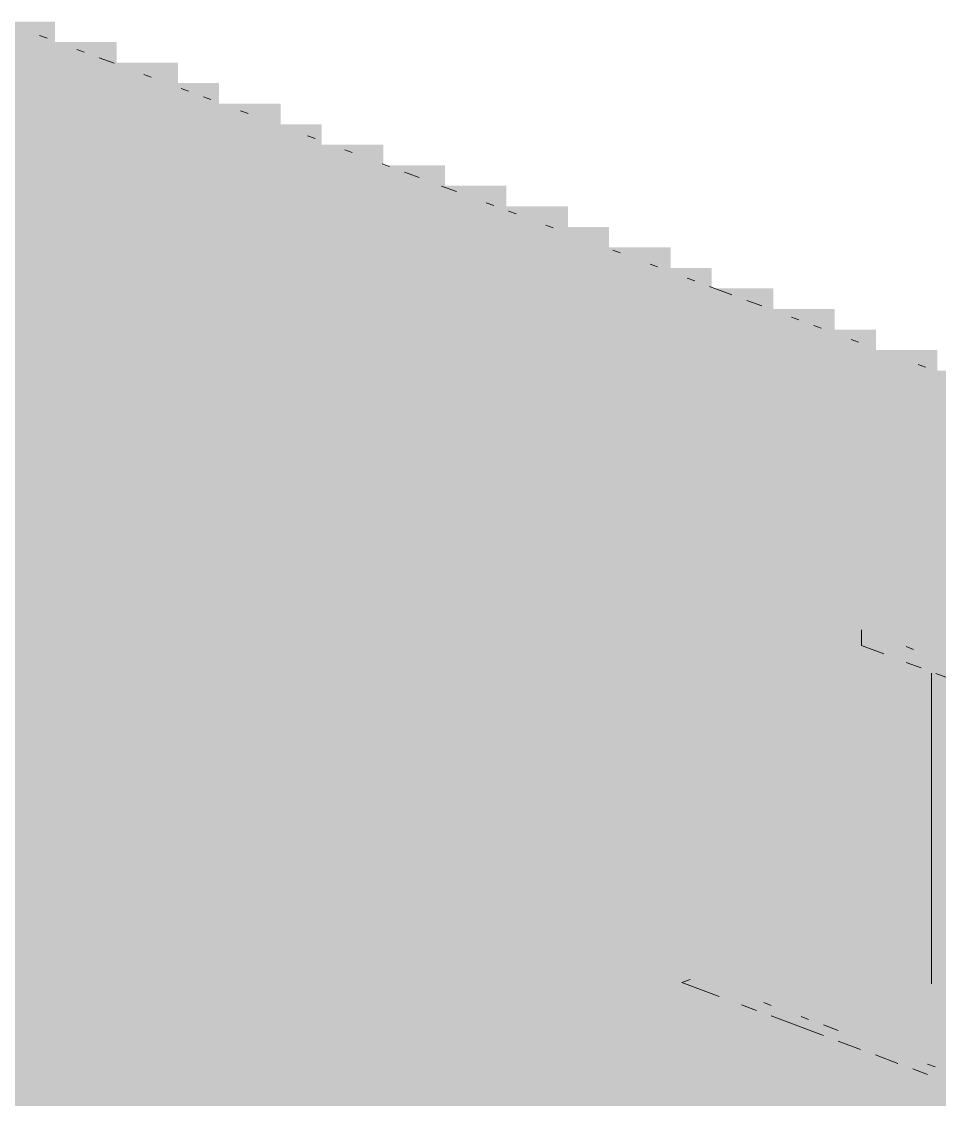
# Paper-space layout '03 3D Building and Roof' of a CAD drawing. Header units: millimetres. Extents: x 5 to 415, y 5 to 292.
# Drawn here: x 144.57 to 152.23, y 120.66 to 129.66 of the extents above; entities that cross this region are included whole.
import ezdxf

# ---------------------------------------------------------------- set-up
doc = ezdxf.new("R2010")
doc.units = ezdxf.units.MM
doc.layers.add('EXISTING', color=7, linetype='Continuous')
doc.layers.add('IMAGES', color=7, linetype='Continuous')

# ---------------------------------------------------------------- blocks, each defined once
blk = doc.blocks.new('SHEET_03')
at = {"layer": 'EXISTING', "color": 250, "lineweight": 9}
for p, q in [((144.7193, 129.5416), (144.7815, 129.5183)), ((145.0302, 129.4252), (145.0923, 129.4019)), ((145.2167, 129.3553), (145.341, 129.3087)), ((145.5896, 129.2156), (145.6518, 129.1923)), ((145.9005, 129.0992), (145.9626, 129.0759)), ((146.0869, 129.0293), (146.1491, 129.006)), ((146.3978, 128.9129), (146.4599, 128.8896)), ((146.9572, 128.7033), (147.0194, 128.68)), ((147.2681, 128.5868), (147.3302, 128.5636)), ((147.5789, 128.4704), (147.641, 128.4471)), ((147.7654, 128.4005), (147.8897, 128.354)), ((148.0762, 128.2841), (148.2005, 128.2375)), ((148.4492, 128.1444), (148.5113, 128.1211)), ((148.6357, 128.0745), (148.6978, 128.0512)), ((148.9465, 127.9581), (149.0086, 127.9348)), ((149.5059, 127.7485), (149.5681, 127.7252)), ((149.8168, 127.6321), (149.8789, 127.6088)), ((150.1276, 127.5156), (150.1897, 127.4924)), ((150.3141, 127.4458), (150.5006, 127.3759)), ((150.6249, 127.3294), (150.7492, 127.2828)), ((150.9979, 127.1896), (151.06, 127.1663)), ((151.1844, 127.1198), (151.2465, 127.0965)), ((151.4952, 127.0033), (151.5573, 126.98)), ((152.0547, 126.7938), (152.1168, 126.7705)), ((151.5823, 124.4465), (151.5823, 124.5776)), ((151.7689, 124.3766), (151.5823, 124.4465)), ((151.9554, 124.4379), (152.0176, 124.4146)), ((152.0798, 124.2602), (151.9554, 124.3068)), ((152.1656, 124.2177), (152.1656, 121.6214)), ((152.6394, 124.0506), (152.2041, 124.2136)), ((150.1519, 121.66), (150.0825, 121.634)), ((150.3934, 121.5175), (150.0825, 121.634)), ((150.7043, 121.401), (150.5799, 121.4476)), ((150.7665, 121.4652), (150.8286, 121.4419)), ((151.2639, 121.1914), (150.8286, 121.3545)), ((151.0773, 121.3487), (151.1395, 121.3254)), ((151.2639, 121.2788), (151.3882, 121.2322)), ((151.5748, 121.075), (151.3882, 121.1448)), ((151.8857, 120.9585), (151.6991, 121.0284)), ((152.1344, 120.8653), (152.01, 120.9119)), ((152.1344, 120.9527), (152.1965, 120.9294))]:
    blk.add_line(p, q, dxfattribs=at)
at = {"layer": 'IMAGES', "color": 7}
for points in [[(144.5049, 129.4857), (144.6763, 129.4857), (144.5049, 129.6571), (144.6763, 129.6571)], [(144.6763, 129.4857), (144.8477, 129.4857), (144.6763, 129.6571), (144.8477, 129.6571)], [(144.5049, 129.3143), (144.6763, 129.3143), (144.5049, 129.4857), (144.6763, 129.4857)], [(144.6763, 129.3143), (144.8477, 129.3143), (144.6763, 129.4857), (144.8477, 129.4857)], [(144.8477, 129.3143), (145.019, 129.3143), (144.8477, 129.4857), (145.019, 129.4857)], [(145.019, 129.3143), (145.1904, 129.3143), (145.019, 129.4857), (145.1904, 129.4857)], [(145.1904, 129.3143), (145.3617, 129.3143), (145.1904, 129.4857), (145.3617, 129.4857)], [(144.3336, 129.1429), (144.8477, 129.1429), (144.3336, 129.3143), (144.8477, 129.3143)], [(144.8477, 129.1429), (145.3617, 129.1429), (144.8477, 129.3143), (145.3617, 129.3143)], [(145.3617, 129.1429), (145.5331, 129.1429), (145.3617, 129.3143), (145.5331, 129.3143)], [(145.5331, 129.1429), (145.7045, 129.1429), (145.5331, 129.3143), (145.7045, 129.3143)], [(145.7045, 129.1429), (145.8758, 129.1429), (145.7045, 129.3143), (145.8758, 129.3143)], [(144.3336, 128.9714), (145.3617, 128.9714), (144.3336, 129.1429), (145.3617, 129.1429)], [(145.3617, 128.9714), (145.7045, 128.9714), (145.3617, 129.1429), (145.7045, 129.1429)], [(145.7045, 128.9714), (145.8758, 128.9714), (145.7045, 129.1429), (145.8758, 129.1429)], [(145.8758, 128.9714), (146.0472, 128.9714), (145.8758, 129.1429), (146.0472, 129.1429)], [(146.0472, 128.9714), (146.2186, 128.9714), (146.0472, 129.1429), (146.2186, 129.1429)], [(144.3336, 128.8), (145.7045, 128.8), (144.3336, 128.9714), (145.7045, 128.9714)], [(145.7045, 128.8), (145.8758, 128.8), (145.7045, 128.9714), (145.8758, 128.9714)], [(145.8758, 128.8), (146.0472, 128.8), (145.8758, 128.9714), (146.0472, 128.9714)], [(146.0472, 128.8), (146.2186, 128.8), (146.0472, 128.9714), (146.2186, 128.9714)], [(146.2186, 128.8), (146.3899, 128.8), (146.2186, 128.9714), (146.3899, 128.9714)], [(146.3899, 128.8), (146.5613, 128.8), (146.3899, 128.9714), (146.5613, 128.9714)], [(146.5613, 128.8), (146.7326, 128.8), (146.5613, 128.9714), (146.7326, 128.9714)], [(144.3336, 128.6286), (146.2186, 128.6286), (144.3336, 128.8), (146.2186, 128.8)], [(146.2186, 128.6286), (146.7326, 128.6286), (146.2186, 128.8), (146.7326, 128.8)], [(146.7326, 128.6286), (146.904, 128.6286), (146.7326, 128.8), (146.904, 128.8)], [(146.904, 128.6286), (147.0754, 128.6286), (146.904, 128.8), (147.0754, 128.8)], [(144.3336, 128.4571), (146.7326, 128.4571), (144.3336, 128.6286), (146.7326, 128.6286)], [(146.7326, 128.4571), (147.0754, 128.4571), (146.7326, 128.6286), (147.0754, 128.6286)], [(147.0754, 128.4571), (147.4181, 128.4571), (147.0754, 128.6286), (147.4181, 128.6286)], [(147.4181, 128.4571), (147.5895, 128.4571), (147.4181, 128.6286), (147.5895, 128.6286)], [(144.3336, 128.2857), (147.0754, 128.2857), (144.3336, 128.4571), (147.0754, 128.4571)], [(147.0754, 128.2857), (147.2467, 128.2857), (147.0754, 128.4571), (147.2467, 128.4571)], [(147.2467, 128.2857), (147.4181, 128.2857), (147.2467, 128.4571), (147.4181, 128.4571)], [(147.4181, 128.2857), (147.5895, 128.2857), (147.4181, 128.4571), (147.5895, 128.4571)], [(147.5895, 128.2857), (147.9322, 128.2857), (147.5895, 128.4571), (147.9322, 128.4571)], [(147.9322, 128.2857), (148.1036, 128.2857), (147.9322, 128.4571), (148.1036, 128.4571)], [(144.3336, 128.1143), (147.5895, 128.1143), (144.3336, 128.2857), (147.5895, 128.2857)], [(147.5895, 128.1143), (147.9322, 128.1143), (147.5895, 128.2857), (147.9322, 128.2857)], [(147.9322, 128.1143), (148.1036, 128.1143), (147.9322, 128.2857), (148.1036, 128.2857)], [(148.1036, 128.1143), (148.2749, 128.1143), (148.1036, 128.2857), (148.2749, 128.2857)], [(148.2749, 128.1143), (148.4463, 128.1143), (148.2749, 128.2857), (148.4463, 128.2857)], [(148.4463, 128.1143), (148.6176, 128.1143), (148.4463, 128.2857), (148.6176, 128.2857)], [(144.3336, 127.9429), (147.9322, 127.9429), (144.3336, 128.1143), (147.9322, 128.1143)], [(147.9322, 127.9429), (148.1036, 127.9429), (147.9322, 128.1143), (148.1036, 128.1143)], [(148.1036, 127.9429), (148.2749, 127.9429), (148.1036, 128.1143), (148.2749, 128.1143)], [(148.2749, 127.9429), (148.4463, 127.9429), (148.2749, 128.1143), (148.4463, 128.1143)], [(148.4463, 127.9429), (148.6176, 127.9429), (148.4463, 128.1143), (148.6176, 128.1143)], [(148.6176, 127.9429), (148.789, 127.9429), (148.6176, 128.1143), (148.789, 128.1143)], [(148.789, 127.9429), (149.1317, 127.9429), (148.789, 128.1143), (149.1317, 128.1143)], [(144.3336, 127.7714), (148.4463, 127.7714), (144.3336, 127.9429), (148.4463, 127.9429)], [(148.4463, 127.7714), (148.6176, 127.7714), (148.4463, 127.9429), (148.6176, 127.9429)], [(148.6176, 127.7714), (148.9604, 127.7714), (148.6176, 127.9429), (148.9604, 127.9429)], [(148.9604, 127.7714), (149.1317, 127.7714), (148.9604, 127.9429), (149.1317, 127.9429)], [(149.1317, 127.7714), (149.3031, 127.7714), (149.1317, 127.9429), (149.3031, 127.9429)], [(149.3031, 127.7714), (149.4745, 127.7714), (149.3031, 127.9429), (149.4745, 127.9429)], [(144.3336, 127.6), (148.789, 127.6), (144.3336, 127.7714), (148.789, 127.7714)], [(148.789, 127.6), (149.1317, 127.6), (148.789, 127.7714), (149.1317, 127.7714)], [(149.1317, 127.6), (149.3031, 127.6), (149.1317, 127.7714), (149.3031, 127.7714)], [(149.3031, 127.6), (149.4745, 127.6), (149.3031, 127.7714), (149.4745, 127.7714)], [(149.4745, 127.6), (149.6458, 127.6), (149.4745, 127.7714), (149.6458, 127.7714)], [(149.6458, 127.6), (149.8172, 127.6), (149.6458, 127.7714), (149.8172, 127.7714)], [(149.8172, 127.6), (149.9885, 127.6), (149.8172, 127.7714), (149.9885, 127.7714)], [(144.3336, 127.4286), (149.3031, 127.4286), (144.3336, 127.6), (149.3031, 127.6)], [(149.3031, 127.4286), (149.8172, 127.4286), (149.3031, 127.6), (149.8172, 127.6)], [(149.8172, 127.4286), (149.9885, 127.4286), (149.8172, 127.6), (149.9885, 127.6)], [(149.9885, 127.4286), (150.1599, 127.4286), (149.9885, 127.6), (150.1599, 127.6)], [(150.1599, 127.4286), (150.3313, 127.4286), (150.1599, 127.6), (150.3313, 127.6)], [(144.3336, 127.2571), (149.8172, 127.2571), (144.3336, 127.4286), (149.8172, 127.4286)], [(149.8172, 127.2571), (149.9885, 127.2571), (149.8172, 127.4286), (149.9885, 127.4286)], [(149.9885, 127.2571), (150.1599, 127.2571), (149.9885, 127.4286), (150.1599, 127.4286)], [(150.1599, 127.0857), (150.3313, 127.0857), (150.1599, 127.4286), (150.3313, 127.4286)], [(150.3313, 127.2571), (150.5026, 127.2571), (150.3313, 127.4286), (150.5026, 127.4286)], [(150.5026, 127.2571), (150.674, 127.2571), (150.5026, 127.4286), (150.674, 127.4286)], [(150.674, 127.2571), (150.8454, 127.2571), (150.674, 127.4286), (150.8454, 127.4286)], [(144.3336, 127.0857), (150.1599, 127.0857), (144.3336, 127.2571), (150.1599, 127.2571)], [(150.3313, 127.0857), (150.5026, 127.0857), (150.3313, 127.2571), (150.5026, 127.2571)], [(150.5026, 127.0857), (150.674, 127.0857), (150.5026, 127.2571), (150.674, 127.2571)], [(150.674, 127.0857), (150.8454, 127.0857), (150.674, 127.2571), (150.8454, 127.2571)], [(150.8454, 127.0857), (151.0167, 127.0857), (150.8454, 127.2571), (151.0167, 127.2571)], [(151.0167, 127.0857), (151.1881, 127.0857), (151.0167, 127.2571), (151.1881, 127.2571)], [(151.1881, 127.0857), (151.3595, 127.0857), (151.1881, 127.2571), (151.3595, 127.2571)], [(144.3336, 126.9143), (150.674, 126.9143), (144.3336, 127.0857), (150.674, 127.0857)], [(150.674, 126.9143), (150.8454, 126.9143), (150.674, 127.0857), (150.8454, 127.0857)], [(150.8454, 126.9143), (151.1881, 126.9143), (150.8454, 127.0857), (151.1881, 127.0857)], [(151.1881, 126.9143), (151.3595, 126.9143), (151.1881, 127.0857), (151.3595, 127.0857)], [(151.3595, 126.9143), (151.5308, 126.9143), (151.3595, 127.0857), (151.5308, 127.0857)], [(151.5308, 126.9143), (151.7022, 126.9143), (151.5308, 127.0857), (151.7022, 127.0857)], [(144.3336, 126.7429), (151.1881, 126.7429), (144.3336, 126.9143), (151.1881, 126.9143)], [(151.1881, 126.7429), (151.3595, 126.7429), (151.1881, 126.9143), (151.3595, 126.9143)], [(151.3595, 126.7429), (151.7022, 126.7429), (151.3595, 126.9143), (151.7022, 126.9143)], [(151.7022, 126.7429), (151.8735, 126.7429), (151.7022, 126.9143), (151.8735, 126.9143)], [(151.8735, 126.7429), (152.0449, 126.7429), (151.8735, 126.9143), (152.0449, 126.9143)], [(152.0449, 126.7429), (152.2163, 126.7429), (152.0449, 126.9143), (152.2163, 126.9143)], [(144.3336, 126.5714), (151.7022, 126.5714), (144.3336, 126.7429), (151.7022, 126.7429)], [(151.7022, 126.5714), (152.0449, 126.5714), (151.7022, 126.7429), (152.0449, 126.7429)], [(152.0449, 126.5714), (152.2163, 126.5714), (152.0449, 126.7429), (152.2163, 126.7429)], [(152.2163, 126.5714), (152.3876, 126.5714), (152.2163, 126.7429), (152.3876, 126.7429)], [(144.3336, 126.4), (152.0449, 126.4), (144.3336, 126.5714), (152.0449, 126.5714)], [(152.0449, 126.4), (152.2163, 126.4), (152.0449, 126.5714), (152.2163, 126.5714)], [(152.2163, 126.4), (152.3876, 126.4), (152.2163, 126.5714), (152.3876, 126.5714)], [(144.3336, 126.2286), (152.3876, 126.2286), (144.3336, 126.4), (152.3876, 126.4)], [(144.3336, 126.0571), (152.9017, 126.0571), (144.3336, 126.2286), (152.9017, 126.2286)], [(144.3336, 125.8857), (153.5872, 125.8857), (144.3336, 126.0571), (153.5872, 126.0571)], [(144.3336, 125.7143), (153.9299, 125.7143), (144.3336, 125.8857), (153.9299, 125.8857)], [(144.3336, 125.5429), (154.2726, 125.5429), (144.3336, 125.7143), (154.2726, 125.7143)], [(144.3336, 125.3714), (154.9581, 125.3714), (144.3336, 125.5429), (154.9581, 125.5429)], [(144.3336, 125.2), (152.0449, 125.2), (144.3336, 125.3714), (152.0449, 125.3714)], [(152.0449, 125.2), (152.3876, 125.2), (152.0449, 125.3714), (152.3876, 125.3714)], [(144.3336, 125.0286), (151.3595, 125.0286), (144.3336, 125.2), (151.3595, 125.2)], [(151.3595, 125.0286), (151.7022, 125.0286), (151.3595, 125.2), (151.7022, 125.2)], [(151.7022, 125.0286), (151.8735, 125.0286), (151.7022, 125.2), (151.8735, 125.2)], [(151.8735, 125.0286), (152.0449, 125.0286), (151.8735, 125.2), (152.0449, 125.2)], [(152.0449, 125.0286), (152.3876, 125.0286), (152.0449, 125.2), (152.3876, 125.2)], [(144.3336, 124.8571), (151.1881, 124.8571), (144.3336, 125.0286), (151.1881, 125.0286)], [(151.1881, 124.8571), (151.3595, 124.8571), (151.1881, 125.0286), (151.3595, 125.0286)], [(151.3595, 124.8571), (151.7022, 124.8571), (151.3595, 125.0286), (151.7022, 125.0286)], [(151.7022, 124.8571), (151.8735, 124.8571), (151.7022, 125.0286), (151.8735, 125.0286)], [(151.8735, 124.8571), (152.0449, 124.8571), (151.8735, 125.0286), (152.0449, 125.0286)], [(152.0449, 124.8571), (152.2163, 124.8571), (152.0449, 125.0286), (152.2163, 125.0286)], [(152.2163, 124.6857), (152.3876, 124.6857), (152.2163, 125.0286), (152.3876, 125.0286)], [(144.3336, 122.2857), (151.0167, 122.2857), (144.3336, 124.8571), (151.0167, 124.8571)], [(151.0167, 122.2857), (151.1881, 122.2857), (151.0167, 124.8571), (151.1881, 124.8571)], [(151.1881, 124.6857), (151.3595, 124.6857), (151.1881, 124.8571), (151.3595, 124.8571)], [(151.3595, 124.5143), (151.5308, 124.5143), (151.3595, 124.8571), (151.5308, 124.8571)], [(151.5308, 124.6857), (151.7022, 124.6857), (151.5308, 124.8571), (151.7022, 124.8571)], [(151.7022, 124.6857), (151.8735, 124.6857), (151.7022, 124.8571), (151.8735, 124.8571)], [(151.8735, 124.5143), (152.0449, 124.5143), (151.8735, 124.8571), (152.0449, 124.8571)], [(152.0449, 124.6857), (152.2163, 124.6857), (152.0449, 124.8571), (152.2163, 124.8571)], [(151.1881, 122.1143), (151.3595, 122.1143), (151.1881, 124.6857), (151.3595, 124.6857)], [(151.5308, 124.3429), (151.7022, 124.3429), (151.5308, 124.6857), (151.7022, 124.6857)], [(151.7022, 124.5143), (151.8735, 124.5143), (151.7022, 124.6857), (151.8735, 124.6857)], [(152.0449, 124.5143), (152.2163, 124.5143), (152.0449, 124.6857), (152.2163, 124.6857)], [(152.2163, 124.5143), (152.3876, 124.5143), (152.2163, 124.6857), (152.3876, 124.6857)], [(151.3595, 124.3429), (151.5308, 124.3429), (151.3595, 124.5143), (151.5308, 124.5143)], [(151.7022, 124.3429), (151.8735, 124.3429), (151.7022, 124.5143), (151.8735, 124.5143)], [(151.8735, 124.3429), (152.0449, 124.3429), (151.8735, 124.5143), (152.0449, 124.5143)], [(152.0449, 124.3429), (152.2163, 124.3429), (152.0449, 124.5143), (152.2163, 124.5143)], [(152.2163, 124.3429), (152.559, 124.3429), (152.2163, 124.5143), (152.559, 124.5143)], [(151.3595, 124.1714), (151.5308, 124.1714), (151.3595, 124.3429), (151.5308, 124.3429)], [(151.5308, 124.1714), (151.7022, 124.1714), (151.5308, 124.3429), (151.7022, 124.3429)], [(151.7022, 124.1714), (152.0449, 124.1714), (151.7022, 124.3429), (152.0449, 124.3429)], [(152.0449, 124.1714), (152.2163, 124.1714), (152.0449, 124.3429), (152.2163, 124.3429)], [(152.2163, 124.1714), (152.3876, 124.1714), (152.2163, 124.3429), (152.3876, 124.3429)], [(151.3595, 121.9429), (151.5308, 121.9429), (151.3595, 124.1714), (151.5308, 124.1714)], [(151.5308, 122.1143), (151.7022, 122.1143), (151.5308, 124.1714), (151.7022, 124.1714)], [(151.7022, 124), (151.8735, 124), (151.7022, 124.1714), (151.8735, 124.1714)], [(151.8735, 124), (152.0449, 124), (151.8735, 124.1714), (152.0449, 124.1714)], [(152.0449, 124), (152.2163, 124), (152.0449, 124.1714), (152.2163, 124.1714)], [(152.2163, 124), (152.3876, 124), (152.2163, 124.1714), (152.3876, 124.1714)], [(151.7022, 121.9429), (151.8735, 121.9429), (151.7022, 124), (151.8735, 124)], [(151.8735, 123.8286), (152.0449, 123.8286), (151.8735, 124), (152.0449, 124)], [(152.0449, 121.6), (152.2163, 121.6), (152.0449, 124), (152.2163, 124)], [(152.2163, 121.6), (152.3876, 121.6), (152.2163, 124), (152.3876, 124)], [(151.8735, 121.9429), (152.0449, 121.9429), (151.8735, 123.8286), (152.0449, 123.8286)], [(144.3336, 122.1143), (150.5026, 122.1143), (144.3336, 122.2857), (150.5026, 122.2857)], [(150.5026, 122.1143), (150.674, 122.1143), (150.5026, 122.2857), (150.674, 122.2857)], [(150.674, 122.1143), (151.1881, 122.1143), (150.674, 122.2857), (151.1881, 122.2857)], [(144.3336, 121.9429), (150.1599, 121.9429), (144.3336, 122.1143), (150.1599, 122.1143)], [(150.1599, 121.9429), (150.5026, 121.9429), (150.1599, 122.1143), (150.5026, 122.1143)], [(150.5026, 121.9429), (150.674, 121.9429), (150.5026, 122.1143), (150.674, 122.1143)], [(150.674, 121.9429), (150.8454, 121.9429), (150.674, 122.1143), (150.8454, 122.1143)], [(150.8454, 121.9429), (151.0167, 121.9429), (150.8454, 122.1143), (151.0167, 122.1143)], [(151.0167, 121.9429), (151.1881, 121.9429), (151.0167, 122.1143), (151.1881, 122.1143)], [(151.1881, 121.9429), (151.3595, 121.9429), (151.1881, 122.1143), (151.3595, 122.1143)], [(151.5308, 121.9429), (151.7022, 121.9429), (151.5308, 122.1143), (151.7022, 122.1143)], [(144.3336, 121.7714), (149.9885, 121.7714), (144.3336, 121.9429), (149.9885, 121.9429)], [(149.9885, 121.7714), (150.1599, 121.7714), (149.9885, 121.9429), (150.1599, 121.9429)], [(150.1599, 121.7714), (150.3313, 121.7714), (150.1599, 121.9429), (150.3313, 121.9429)], [(150.3313, 121.7714), (150.5026, 121.7714), (150.3313, 121.9429), (150.5026, 121.9429)], [(150.5026, 121.7714), (150.8454, 121.7714), (150.5026, 121.9429), (150.8454, 121.9429)], [(150.8454, 121.7714), (151.0167, 121.7714), (150.8454, 121.9429), (151.0167, 121.9429)], [(151.0167, 121.7714), (151.1881, 121.7714), (151.0167, 121.9429), (151.1881, 121.9429)], [(151.1881, 121.7714), (151.3595, 121.7714), (151.1881, 121.9429), (151.3595, 121.9429)], [(151.3595, 121.6), (151.5308, 121.6), (151.3595, 121.9429), (151.5308, 121.9429)], [(151.5308, 121.7714), (151.7022, 121.7714), (151.5308, 121.9429), (151.7022, 121.9429)], [(151.7022, 121.7714), (151.8735, 121.7714), (151.7022, 121.9429), (151.8735, 121.9429)], [(151.8735, 121.7714), (152.0449, 121.7714), (151.8735, 121.9429), (152.0449, 121.9429)], [(144.3336, 121.4286), (149.8172, 121.4286), (144.3336, 121.7714), (149.8172, 121.7714)], [(149.8172, 121.6), (149.9885, 121.6), (149.8172, 121.7714), (149.9885, 121.7714)], [(149.9885, 121.6), (150.1599, 121.6), (149.9885, 121.7714), (150.1599, 121.7714)], [(150.1599, 121.6), (150.3313, 121.6), (150.1599, 121.7714), (150.3313, 121.7714)], [(150.3313, 121.6), (150.674, 121.6), (150.3313, 121.7714), (150.674, 121.7714)], [(150.674, 121.6), (151.0167, 121.6), (150.674, 121.7714), (151.0167, 121.7714)], [(151.0167, 121.6), (151.1881, 121.6), (151.0167, 121.7714), (151.1881, 121.7714)], [(151.1881, 121.6), (151.3595, 121.6), (151.1881, 121.7714), (151.3595, 121.7714)], [(151.5308, 121.6), (151.7022, 121.6), (151.5308, 121.7714), (151.7022, 121.7714)], [(151.7022, 121.6), (151.8735, 121.6), (151.7022, 121.7714), (151.8735, 121.7714)], [(151.8735, 121.6), (152.0449, 121.6), (151.8735, 121.7714), (152.0449, 121.7714)], [(149.8172, 121.4286), (149.9885, 121.4286), (149.8172, 121.6), (149.9885, 121.6)], [(149.9885, 121.4286), (150.3313, 121.4286), (149.9885, 121.6), (150.3313, 121.6)], [(150.3313, 121.4286), (150.5026, 121.4286), (150.3313, 121.6), (150.5026, 121.6)], [(150.5026, 121.2571), (150.674, 121.2571), (150.5026, 121.6), (150.674, 121.6)], [(150.674, 121.4286), (150.8454, 121.4286), (150.674, 121.6), (150.8454, 121.6)], [(150.8454, 121.4286), (151.0167, 121.4286), (150.8454, 121.6), (151.0167, 121.6)], [(151.0167, 121.4286), (151.1881, 121.4286), (151.0167, 121.6), (151.1881, 121.6)], [(151.1881, 121.4286), (151.3595, 121.4286), (151.1881, 121.6), (151.3595, 121.6)], [(151.3595, 121.4286), (151.7022, 121.4286), (151.3595, 121.6), (151.7022, 121.6)], [(151.7022, 121.4286), (152.0449, 121.4286), (151.7022, 121.6), (152.0449, 121.6)], [(152.0449, 121.4286), (152.2163, 121.4286), (152.0449, 121.6), (152.2163, 121.6)], [(152.2163, 121.4286), (152.559, 121.4286), (152.2163, 121.6), (152.559, 121.6)], [(144.3336, 121.2571), (149.9885, 121.2571), (144.3336, 121.4286), (149.9885, 121.4286)], [(149.9885, 121.2571), (150.1599, 121.2571), (149.9885, 121.4286), (150.1599, 121.4286)], [(150.1599, 120.5714), (150.3313, 120.5714), (150.1599, 121.4286), (150.3313, 121.4286)], [(150.3313, 120.5714), (150.5026, 120.5714), (150.3313, 121.4286), (150.5026, 121.4286)], [(150.674, 121.2571), (150.8454, 121.2571), (150.674, 121.4286), (150.8454, 121.4286)], [(150.8454, 121.2571), (151.0167, 121.2571), (150.8454, 121.4286), (151.0167, 121.4286)], [(151.0167, 121.2571), (151.3595, 121.2571), (151.0167, 121.4286), (151.3595, 121.4286)], [(151.3595, 121.2571), (151.5308, 121.2571), (151.3595, 121.4286), (151.5308, 121.4286)], [(151.5308, 121.2571), (151.7022, 121.2571), (151.5308, 121.4286), (151.7022, 121.4286)], [(151.7022, 121.2571), (152.2163, 121.2571), (151.7022, 121.4286), (152.2163, 121.4286)], [(152.2163, 121.2571), (152.3876, 121.2571), (152.2163, 121.4286), (152.3876, 121.4286)], [(144.3336, 120.5714), (150.1599, 120.5714), (144.3336, 121.2571), (150.1599, 121.2571)], [(150.5026, 121.0857), (150.674, 121.0857), (150.5026, 121.2571), (150.674, 121.2571)], [(150.674, 121.0857), (150.8454, 121.0857), (150.674, 121.2571), (150.8454, 121.2571)], [(150.8454, 121.0857), (151.0167, 121.0857), (150.8454, 121.2571), (151.0167, 121.2571)], [(151.0167, 121.0857), (151.1881, 121.0857), (151.0167, 121.2571), (151.1881, 121.2571)], [(151.1881, 121.0857), (151.3595, 121.0857), (151.1881, 121.2571), (151.3595, 121.2571)], [(151.3595, 121.0857), (151.5308, 121.0857), (151.3595, 121.2571), (151.5308, 121.2571)], [(151.5308, 121.0857), (151.7022, 121.0857), (151.5308, 121.2571), (151.7022, 121.2571)], [(151.7022, 121.0857), (152.0449, 121.0857), (151.7022, 121.2571), (152.0449, 121.2571)], [(152.0449, 121.0857), (152.2163, 121.0857), (152.0449, 121.2571), (152.2163, 121.2571)], [(152.2163, 121.0857), (152.3876, 121.0857), (152.2163, 121.2571), (152.3876, 121.2571)], [(150.5026, 120.2286), (150.674, 120.2286), (150.5026, 121.0857), (150.674, 121.0857)], [(150.674, 120.5714), (150.8454, 120.5714), (150.674, 121.0857), (150.8454, 121.0857)], [(150.8454, 120.9143), (151.0167, 120.9143), (150.8454, 121.0857), (151.0167, 121.0857)], [(151.0167, 120.9143), (151.1881, 120.9143), (151.0167, 121.0857), (151.1881, 121.0857)], [(151.1881, 120.9143), (151.3595, 120.9143), (151.1881, 121.0857), (151.3595, 121.0857)], [(151.3595, 120.9143), (151.5308, 120.9143), (151.3595, 121.0857), (151.5308, 121.0857)], [(151.5308, 120.9143), (152.0449, 120.9143), (151.5308, 121.0857), (152.0449, 121.0857)], [(152.0449, 120.9143), (152.2163, 120.9143), (152.0449, 121.0857), (152.2163, 121.0857)], [(152.2163, 120.9143), (152.559, 120.9143), (152.2163, 121.0857), (152.559, 121.0857)], [(150.8454, 120.7429), (151.1881, 120.7429), (150.8454, 120.9143), (151.1881, 120.9143)], [(151.1881, 120.7429), (151.3595, 120.7429), (151.1881, 120.9143), (151.3595, 120.9143)], [(151.3595, 120.7429), (151.5308, 120.7429), (151.3595, 120.9143), (151.5308, 120.9143)], [(151.5308, 120.7429), (151.7022, 120.7429), (151.5308, 120.9143), (151.7022, 120.9143)], [(151.7022, 120.7429), (151.8735, 120.7429), (151.7022, 120.9143), (151.8735, 120.9143)], [(151.8735, 120.7429), (152.0449, 120.7429), (151.8735, 120.9143), (152.0449, 120.9143)], [(152.0449, 120.7429), (152.2163, 120.7429), (152.0449, 120.9143), (152.2163, 120.9143)], [(152.2163, 120.7429), (152.559, 120.7429), (152.2163, 120.9143), (152.559, 120.9143)], [(150.8454, 120.5714), (151.5308, 120.5714), (150.8454, 120.7429), (151.5308, 120.7429)], [(151.5308, 120.5714), (151.7022, 120.5714), (151.5308, 120.7429), (151.7022, 120.7429)], [(151.7022, 120.5714), (152.2163, 120.5714), (151.7022, 120.7429), (152.2163, 120.7429)], [(152.2163, 120.5714), (152.3876, 120.5714), (152.2163, 120.7429), (152.3876, 120.7429)]]:
    blk.add_solid(points, dxfattribs=at)

psp = doc.layouts.new('03 3D Building and Roof')

# ---------------------------------------------------------------- block references
psp.add_blockref('SHEET_03', (0, 0))

doc.saveas('drawing.dxf')
